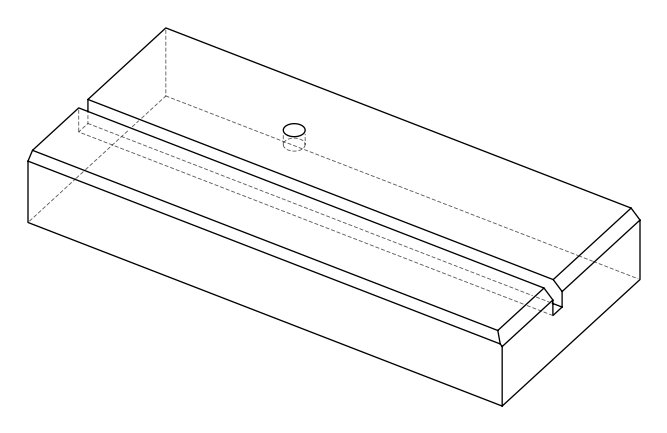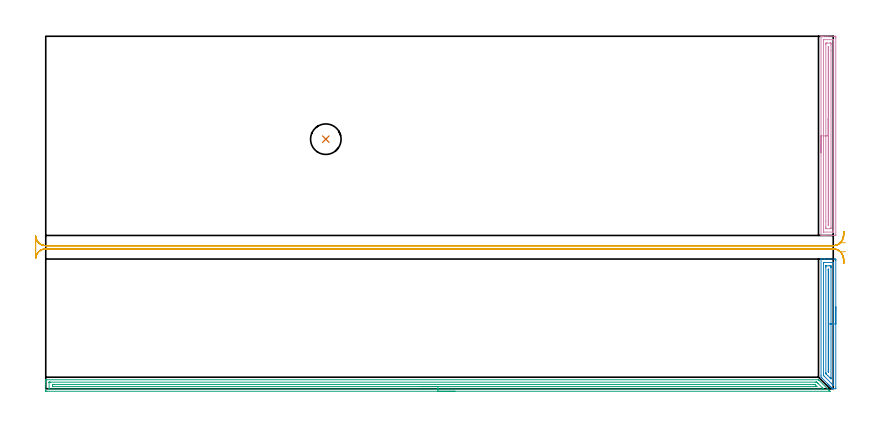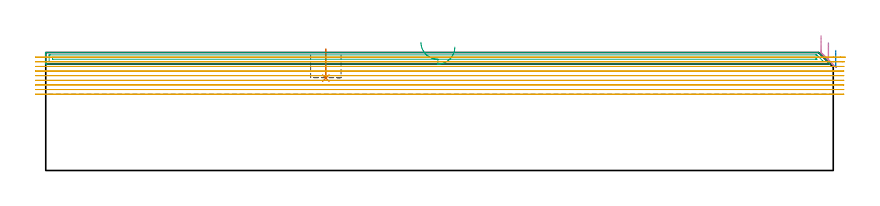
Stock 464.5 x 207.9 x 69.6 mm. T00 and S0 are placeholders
(PLAN: 5 operations, 2 tool changes, 35.5 min)
(1 INDEXABLE_INSERT_DRILL_BLIND_HOLE_FROM_SOLID | STEP1POCKET | NXT0302_007 | 0.07 min | 3780 mm3)
(2 AREA_MILL | FG_CHAMFER_SURFACE | UGT0205_001 | 2.52 min | 3095 mm3)
(3 AREA_MILL_1 | FG_CHAMFER_SURFACE_1 | UGT0205_001 | 11.21 min | 10591 mm3)
(4 AREA_MILL_2 | FG_CHAMFER_SURFACE_2 | UGT0205_001 | 3.92 min | 4621 mm3)
(5 MILL_RECTANGULAR_SLOT | SLOT_RECTANGULAR | NXT0201_011 | Follow Part, ap 3, ae 75% | 17.81 min | 158460 mm3)
(TOOL NXT0302_007 | Index. Insert Drill 18mm [880-D1800L25-05] | D18 PA176 FL90 Z2)
(TOOL UGT0205_001 | Chamfer Mill 20 x 3 x 45 deg. | D20 FL50 Z2)
(TOOL NXT0201_011 | ENDMILL 12mm [2P460-1200-NA 1630] | D12 FL38 Z6)
(OP 1 INDEXABLE_INSERT_DRILL_BLIND_HOLE_FROM_SOLID)
G17 G21 G94 G90
T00 M6
G54
G17 G0 G90 X165.2 Y147.2 S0 M3
G43 Z79.6 H1
G94 G81 G98 Z54.5 F250. R71.6
G80
M5
M2
(OP 2 AREA_MILL)
G17 G21 G94 G90
T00 M6
G54
G17 G0 G90 X466. Y48.25 S1061 M3
G43 Z79.6 H0
Z70.9
G94 G1 Y48.212 Z70.028 F250.
Y48.098 Z69.164
Y47.909 Z68.312
Y47.647 Z67.48
Y47.313 Z66.674
Y46.91 Z65.9
Y46.441 Z65.164
Y45.91 Z64.472
Y45.321 Z63.829
Y44.678 Z63.24
Y43.986 Z62.708
Y43.25 Z62.24
Y42.476 Z61.837
Y41.67 Z61.503
Y40.838 Z61.241
Y39.986 Z61.052
Y39.122 Z60.938
Y38.25 Z60.9
Y0.333
X465.995 Y0.091 Z60.905
X465.992 Y0.002 Z60.907
X464.722 Y0. Z62.176
X464.334 Z62.564
X464.13 Y0.004 Z62.766
X464.094 Y0.01 Z62.802
X464.074 Y0.026 Z62.823
X464.064 Y0.035 Z62.834
X464.008 Y0.091 Z62.89
X463.844 Y0.253 Z63.05
X463.685 Y0.414 Z63.213
X463.564 Y0.535 Z63.334
X463.406 Y0.692 Z63.489
X463.251 Y0.848 Z63.647
X463.12 Y0.979 Z63.777
X462.967 Y1.131 Z63.929
X462.816 Y1.282 Z64.081
X462.677 Y1.422 Z64.221
X462.528 Y1.57 Z64.368
X462.382 Y1.717 Z64.515
X462.233 Y1.866 Z64.665
X462.089 Y2.009 Z64.807
X461.948 Y2.151 Z64.95
X461.789 Y2.31 Z65.109
X461.65 Y2.448 Z65.246
X461.514 Y2.585 Z65.384
X461.345 Y2.753 Z65.552
X457.7 Y6.399 Z69.198
X457.355 Y6.747 Z69.544
X457.307 Y6.799 Z69.592
X457.3 Y7.634 Z69.6
Y76.409
X457.306 Y76.49 Z69.592
X457.464 Y76.5 Z69.434
X459.095 Z67.804
X459.456 Z67.441
X459.636 Z67.261
X461.392 Z65.506
X462.089 Z64.805
X465.251 Z61.645
X465.6 Y76.496 Z61.296
X465.991 Y76.491 Z60.905
X465.994 Y76.364 Z60.903
X465.999 Y75.965 Z60.901
X466. Y75.561 Z60.9
Y38.25
X464.586 Z62.314
X464.585 Y2.448 Z62.315
X464.584 Y2.31 Z62.316
X464.58 Y2.062 Z62.32
X464.579 Y2.01 Z62.321
X464.559 Z62.341
X464.509 Y2.053 Z62.391
X464.243 Y2.31 Z62.657
X463.844 Y2.706 Z63.056
X463.352 Y3.197 Z63.548
X459.456 Y7.094 Z67.444
X458.919 Y7.634 Z67.981
X458.737 Y7.824 Z68.163
X458.721 Y7.85 Z68.179
X458.718 Y7.869 Z68.182
X458.716 Y7.915 Z68.184
X458.715 Y8.009 Z68.185
X458.714 Y8.384 Z68.186
X458.715 Y74.19 Z68.185
X458.717 Y74.378 Z68.183
X458.719 Y74.47 Z68.181
X458.72 Y74.486 Z68.18
X458.756 Y74.49 Z68.144
X458.843 Y74.494 Z68.057
X459.15 Y74.499 Z67.75
X463.844 Y74.5 Z63.056
X464.418 Y74.498 Z62.482
X464.529 Y74.493 Z62.371
X464.579 Y74.489 Z62.321
X464.583 Y74.331 Z62.317
X464.584 Y74.19 Z62.316
X464.586 Y73.441 Z62.314
Y38.25
X463.172 Z63.728
X463.171 Y6.54 Z63.729
X463.167 Y5.859 Z63.733
X463.166 Y5.853 Z63.734
X463.147 Y5.859 Z63.753
X462.967 Y6.035 Z63.933
X462.252 Y6.747 Z64.648
X461.365 Y7.634 Z65.535
X460.478 Y8.522 Z66.422
X460.333 Y8.669 Z66.567
X460.154 Y8.857 Z66.746
X460.135 Y8.884 Z66.765
X460.133 Y8.954 Z66.767
X460.13 Y9.064 Z66.77
X460.128 Y9.616 Z66.772
X460.129 Y71.735 Z66.771
X460.131 Y72.415 Z66.769
X460.133 Y72.466 Z66.767
X460.135 Y72.484 Z66.765
X460.167 Y72.49 Z66.733
X460.252 Y72.498 Z66.648
X462.005 Y72.5 Z64.895
X462.884 Y72.499 Z64.016
X462.967 Y72.496 Z63.933
X463.05 Y72.49 Z63.85
X463.165 Y72.475 Z63.735
X463.167 Y72.415 Z63.733
X463.17 Y72.21 Z63.73
X463.171 Y71.528 Z63.729
X463.172 Y71.321 Z63.728
Y38.25
X461.757 Z65.143
Y10.632
X461.756 Y10.296 Z65.144
X461.753 Y9.961 Z65.147
X461.75 Y9.751 Z65.15
X461.626 Y9.834 Z65.274
X461.599 Y9.86 Z65.301
X461.55 Y9.912 Z65.35
X461.547 Y9.957 Z65.353
X461.544 Y10.296 Z65.356
X461.543 Y10.514 Z65.357
Y69.97
X461.544 Y70.304 Z65.356
X461.547 Y70.414 Z65.353
X461.549 Y70.479 Z65.351
X461.576 Y70.49 Z65.324
X461.65 Y70.491 Z65.25
X461.724 Y70.49 Z65.176
X461.751 Y70.479 Z65.149
X461.753 Y70.414 Z65.147
X461.755 Y70.305 Z65.145
X461.757 Y70.089 Z65.143
Y69.753
Y38.25
Y37.378 Z65.181
Y36.513 Z65.295
Y35.662 Z65.483
Y34.83 Z65.746
Y34.024 Z66.08
Y33.25 Z66.482
Y32.514 Z66.951
Y31.822 Z67.482
Y31.179 Z68.072
Y30.59 Z68.715
Y30.058 Z69.407
Y29.59 Z70.143
Y29.187 Z70.916
Y28.853 Z71.722
Y28.591 Z72.554
Y28.402 Z73.406
Y28.288 Z74.271
Y28.25 Z75.143
G0 Z79.6
M5
M2
(OP 3 AREA_MILL_1)
G17 G21 G94 G90
T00 M6
G54
G17 G0 G90 X241.3 Y-1.5 S1061 M3
G43 Z79.6 H0
Z72.8
G94 G1 X241.262 Z71.928 F250.
X241.148 Z71.064
X240.959 Z70.212
X240.697 Z69.38
X240.363 Z68.574
X239.96 Z67.8
X239.492 Z67.064
X238.96 Z66.372
X238.371 Z65.729
X237.728 Z65.14
X237.036 Z64.608
X236.3 Z64.14
X235.526 Z63.737
X234.72 Z63.403
X233.888 Z63.141
X233.036 Z62.952
X232.172 Z62.838
X231.3 Z62.8
X0.628
X0.281 Y-1.497 Z62.802
X0.01 Y-1.493 Z62.804
X0. Y-1.158 Z63.139
Y2.337 Z66.631
Y3.73 Z68.026
Y4.084 Z68.379
Y5.023 Z69.322
X0.003 Y5.164 Z69.456
X0.01 Y5.297 Z69.589
X0.181 Y5.3 Z69.6
X455.713
X455.794 Y5.296 Z69.59
X455.84 Y5.257 Z69.554
X456.083 Y5.017 Z69.317
X461.252 Y-0.151 Z64.147
X461.386 Y-0.284 Z64.012
X461.525 Y-0.424 Z63.874
X461.679 Y-0.578 Z63.72
X461.823 Y-0.721 Z63.574
X462.351 Y-1.251 Z63.049
X462.568 Y-1.472 Z62.827
X462.583 Y-1.494 Z62.804
X462.568 Y-1.499 Z62.799
X231.3 Y-1.5 Z62.8
Y-0.086 Z64.214
X2.213 Y-0.085 Z64.215
X2.059 Y-0.084 Z64.216
X2.022 Y-0.081 Z64.219
X2.011 Y-0.079 Z64.221
X2.007 Y-0.07 Z64.23
X2.004 Y-0.037 Z64.263
X2. Y0.122 Z64.422
X2.001 Y3.617 Z67.917
X2.004 Y3.753 Z68.053
X2.01 Y3.86 Z68.16
X2.015 Y3.88 Z68.18
X2.029 Y3.881 Z68.181
X2.071 Y3.883 Z68.183
X2.416 Y3.885 Z68.185
X2.619 Y3.886 Z68.186
X454.128
X454.474 Y3.884 Z68.184
X454.646 Y3.881 Z68.181
X454.731 Y3.879 Z68.179
X454.771 Y3.868 Z68.168
X454.819 Y3.825 Z68.125
X455.439 Y3.21 Z67.51
X455.713 Y2.937 Z67.237
X458.061 Y0.59 Z64.89
X458.395 Y0.254 Z64.554
X458.681 Y-0.037 Z64.263
X458.709 Y-0.07 Z64.23
X458.715 Y-0.079 Z64.221
X458.704 Y-0.081 Z64.219
X458.602 Y-0.084 Z64.216
X458.395 Y-0.085 Z64.215
X458.192 Y-0.086 Z64.214
X231.3
Y1.328 Z65.628
X4.204 Y1.329 Z65.629
X4.067 Y1.33 Z65.63
X4.028 Y1.333 Z65.633
X4.012 Y1.335 Z65.635
X4.009 Y1.345 Z65.645
X4.003 Y1.397 Z65.697
X4.001 Y1.463 Z65.763
X4. Y1.663 Z65.963
X4.004 Y2.337 Z66.637
X4.007 Y2.436 Z66.736
X4.009 Y2.458 Z66.758
X4.024 Y2.465 Z66.765
X4.07 Y2.468 Z66.768
X4.204 Y2.47 Z66.77
X4.961 Y2.471 Z66.771
X453.169
X453.444 Y2.468 Z66.768
X453.628 Y2.464 Z66.764
X453.731 Y2.458 Z66.758
X453.757 Y2.435 Z66.735
X453.862 Y2.337 Z66.637
X453.925 Y2.275 Z66.575
X454.733 Y1.463 Z65.763
X454.819 Y1.372 Z65.672
X454.836 Y1.335 Z65.635
X454.819 Y1.334 Z65.634
X454.063 Y1.329 Z65.629
X231.3 Y1.328 Z65.628
X230.428 Z65.667
X229.563 Z65.78
X228.712 Z65.969
X227.88 Z66.232
X227.074 Z66.565
X226.3 Z66.968
X225.564 Z67.437
X224.872 Z67.968
X224.229 Z68.557
X223.64 Z69.201
X223.108 Z69.893
X222.64 Z70.628
X222.237 Z71.402
X221.903 Z72.208
X221.641 Z73.04
X221.452 Z73.892
X221.338 Z74.757
X221.3 Z75.628
G0 Z79.6
M5
M2
(OP 4 AREA_MILL_2)
G17 G21 G94 G90
T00 M6
G54
G17 G0 G90 X457.3 Y139.15 S1061 M3
G43 Z79.6 H0
G94 G1 Y139.188 Z78.728 F250.
Y139.302 Z77.863
Y139.491 Z77.012
Y139.753 Z76.18
Y140.087 Z75.374
Y140.49 Z74.6
Y140.958 Z73.864
Y141.49 Z73.172
Y142.079 Z72.529
Y142.722 Z71.94
Y143.414 Z71.408
Y144.15 Z70.94
Y144.924 Z70.537
Y145.73 Z70.203
Y146.562 Z69.941
Y147.413 Z69.752
Y148.278 Z69.638
Y149.15 Z69.6
Y207.718
X457.302 Y207.89 Z69.588
X457.461 Y207.898 Z69.431
X457.626 Y207.9 Z69.273
X457.862 Z69.038
X458.578 Z68.317
X459.814 Z67.083
X461.211 Z65.684
X465.34 Z61.557
X465.6 Y207.897 Z61.297
X465.992 Y207.89 Z60.905
X465.997 Y207.675 Z60.902
X466. Y207.271 Z60.9
Y206.863
X465.999 Y91.029 Z60.901
X465.997 Y90.625 Z60.902
X465.992 Y90.41 Z60.905
X465.6 Y90.4 Z61.297
X460.333 Z66.561
X458.936 Z67.961
X458.578 Z68.317
X457.626 Z69.273
X457.461 Y90.402 Z69.431
X457.302 Y90.41 Z69.589
X457.3 Y90.582 Z69.6
Y149.15
X458.714 Z68.186
X458.715 Y205.343 Z68.185
X458.716 Y205.482 Z68.184
X458.721 Y205.858 Z68.179
X458.731 Y205.89 Z68.169
X458.8 Y205.895 Z68.1
X458.909 Y205.899 Z67.991
X464.312 Y205.9 Z62.588
X464.511 Y205.898 Z62.389
X464.546 Y205.896 Z62.354
X464.578 Y205.89 Z62.322
X464.581 Y205.844 Z62.319
X464.585 Y205.622 Z62.315
Y92.957
X464.584 Y92.818 Z62.316
X464.579 Y92.442 Z62.321
X464.569 Y92.41 Z62.331
X464.5 Y92.405 Z62.4
X464.391 Y92.401 Z62.509
X458.988 Y92.4 Z67.912
X458.789 Y92.402 Z68.111
X458.754 Y92.404 Z68.146
X458.722 Y92.41 Z68.178
X458.719 Y92.456 Z68.181
X458.715 Y92.678 Z68.185
X458.714 Y149.15 Z68.186
X460.128 Z66.772
X460.129 Y203.008 Z66.771
X460.134 Y203.694 Z66.766
X460.138 Y203.893 Z66.762
X460.333 Y203.896 Z66.567
X461.009 Y203.9 Z65.891
X462.765 Y203.899 Z64.135
X462.967 Y203.896 Z63.933
X463.162 Y203.89 Z63.738
X463.168 Y203.694 Z63.732
X463.171 Y203.486 Z63.729
X463.172 Y202.8 Z63.728
Y199.558
X463.171 Y95.292 Z63.729
X463.165 Y94.606 Z63.735
X463.162 Y94.407 Z63.738
X462.967 Y94.404 Z63.933
X462.291 Y94.4 Z64.609
X460.535 Y94.401 Z66.365
X460.333 Y94.404 Z66.567
X460.138 Y94.41 Z66.762
X460.133 Y94.606 Z66.767
X460.129 Y94.814 Z66.771
X460.128 Y95.5 Z66.772
Y98.853
Y149.15
X461.543 Z65.357
Y201.568
X461.544 Y201.677 Z65.356
X461.55 Y201.886 Z65.35
X461.65 Y201.891 Z65.25
X461.75 Y201.886 Z65.15
X461.756 Y201.677 Z65.144
X461.757 Y201.568 Z65.143
Y201.349
Y96.732
X461.756 Y96.623 Z65.144
X461.75 Y96.414 Z65.15
X461.65 Y96.409 Z65.25
X461.55 Y96.414 Z65.35
X461.544 Y96.623 Z65.356
X461.543 Y96.732 Z65.357
Y96.951
Y149.15
Y150.022 Z65.395
Y150.886 Z65.509
Y151.738 Z65.698
Y152.57 Z65.96
Y153.376 Z66.294
Y154.15 Z66.697
Y154.886 Z67.166
Y155.578 Z67.697
Y156.221 Z68.286
Y156.81 Z68.929
Y157.342 Z69.622
Y157.81 Z70.357
Y158.213 Z71.131
Y158.547 Z71.937
Y158.809 Z72.769
Y158.998 Z73.621
Y159.112 Z74.486
Y159.15 Z75.357
G0 Z79.6
M5
M2
(OP 5 MILL_RECTANGULAR_SLOT)
G17 G21 G94 G90
T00 M6
G54
G17 G0 G90 X471.687 Y86.102 S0 M3
G43 Z79.601 H1
Z66.867
G94 G1 X468.687 F250.
G2 X464.5 Y84.4 R6. F500.
G1 X0.
G2 X-5.97 Y89.801 R6.
G1 X-6.
Y77.099
X-5.97
G2 X0. Y82.5 R6.
G1 X464.5
G2 X468.684 Y80.8 R6.
G1 X471.684 F250.
G0 X471.194 Y90.843 Z64.134
G1 X470.032 Y88.077
G2 X464.5 Y84.4 R6. F500.
G1 X0.
G2 X-5.97 Y89.801 R6.
G1 X-6.
Y77.099
X-5.97
G2 X0. Y82.5 R6.
G1 X464.5
G2 X470.038 Y78.808 R6.
G1 X471.192 Y76.038 F250.
G0 X470.852 Y92.558 Z61.4
G1 X470.444 Y89.586
G2 X464.5 Y84.4 R6. F500.
G1 X0.
G2 X-5.97 Y89.801 R6.
G1 X-6.
Y77.099
X-5.97
G2 X0. Y82.5 R6.
G1 X464.5
G2 X470.441 Y77.34 R6.
G1 X470.861 Y74.37 F250.
G0 X470.77 Y92.786 Z58.667
G1 X470.47 Y89.801
G2 X464.5 Y84.4 R6. F500.
G1 X0.
G2 X-5.99 Y90.054 R6.
G1 X-6.
Y76.846
X-5.99
G2 X0. Y82.5 R6.
G1 X464.5
G2 X470.47 Y77.099 R6.
G1 X470.77 Y74.114 F250.
G0 Y92.786 Z55.934
G1 X470.47 Y89.801
G2 X464.5 Y84.4 R6. F500.
G1 X0.
G2 X-5.99 Y90.054 R6.
G1 X-6.
Y76.846
X-5.99
G2 X0. Y82.5 R6.
G1 X464.5
G2 X470.47 Y77.099 R6.
G1 X470.77 Y74.114 F250.
G0 Y92.786 Z53.2
G1 X470.47 Y89.801
G2 X464.5 Y84.4 R6. F500.
G1 X0.
G2 X-5.99 Y90.054 R6.
G1 X-6.
Y76.846
X-5.99
G2 X0. Y82.5 R6.
G1 X464.5
G2 X470.47 Y77.099 R6.
G1 X470.77 Y74.114 F250.
G0 Y92.786 Z50.467
G1 X470.47 Y89.801
G2 X464.5 Y84.4 R6. F500.
G1 X0.
G2 X-5.99 Y90.054 R6.
G1 X-6.
Y76.846
X-5.99
G2 X0. Y82.5 R6.
G1 X464.5
G2 X470.47 Y77.099 R6.
G1 X470.77 Y74.114 F250.
G0 Y92.786 Z47.733
G1 X470.47 Y89.801
G2 X464.5 Y84.4 R6. F500.
G1 X0.
G2 X-5.99 Y90.054 R6.
G1 X-6.
Y76.846
X-5.99
G2 X0. Y82.5 R6.
G1 X464.5
G2 X470.47 Y77.099 R6.
G1 X470.77 Y74.114 F250.
G0 Y92.786 Z45.
G1 X470.47 Y89.801
G2 X464.5 Y84.4 R6. F500.
G1 X0.
G2 X-5.99 Y90.054 R6.
G1 X-6.
Y76.846
X-5.99
G2 X0. Y82.5 R6.
G1 X464.5
G2 X470.47 Y77.099 R6.
G1 X470.77 Y74.114 F250.
G0 Z79.601
M5
M2
